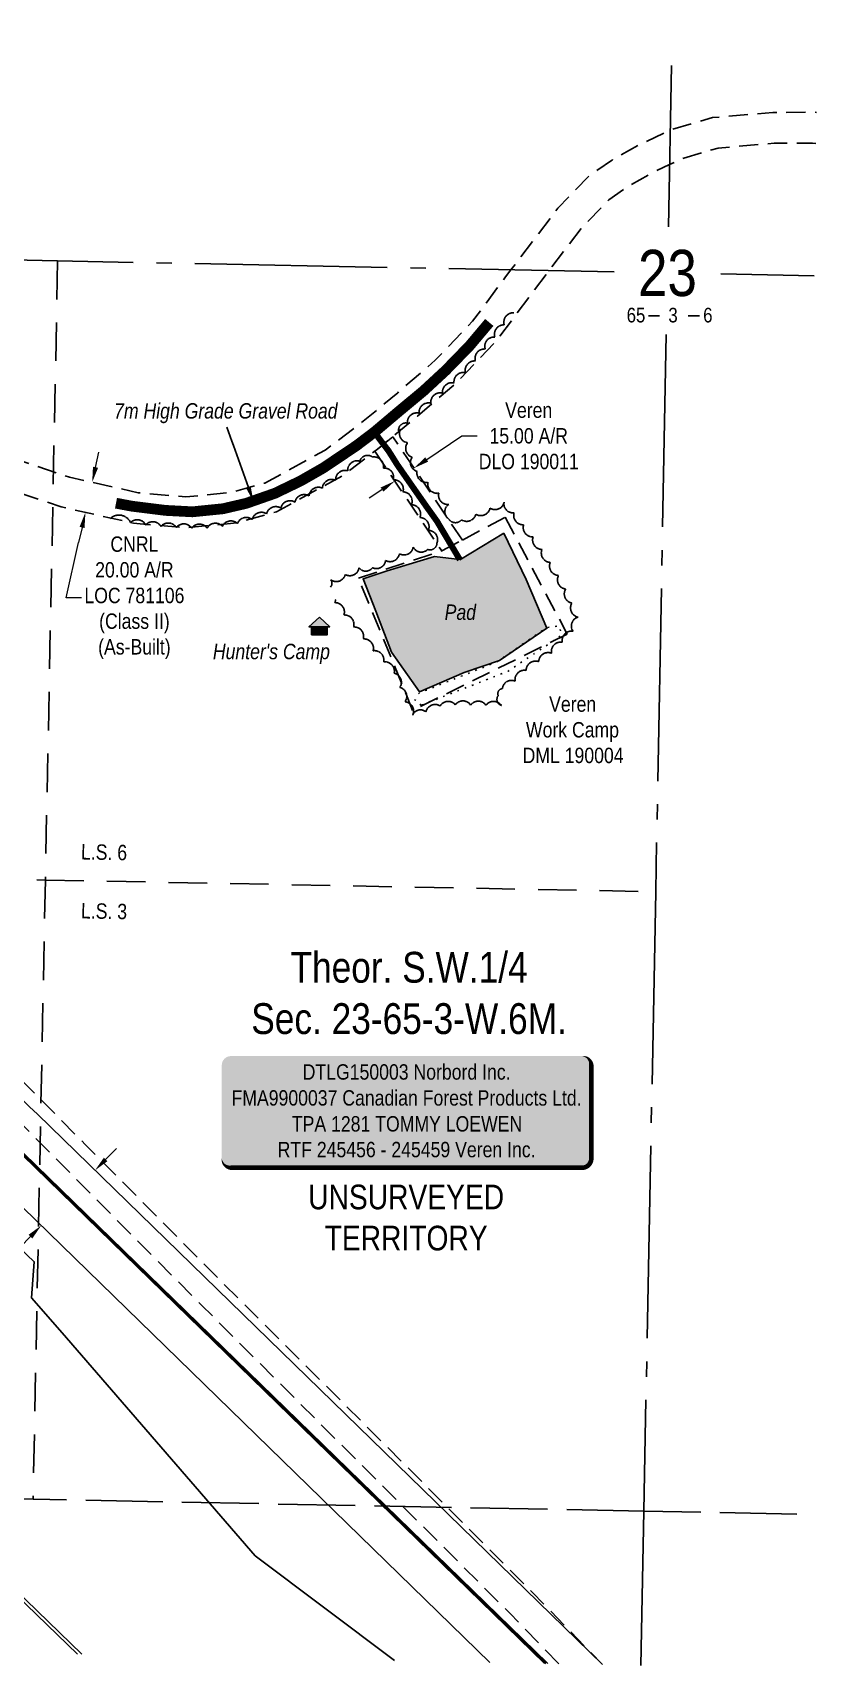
# Model space of a CAD drawing. Extents: x 412536 to 415327, y 6054617 to 6056843.
# Drawn here: x 413098 to 413607, y 6054622 to 6055682 of the extents above; entities that cross this region are included whole.
import ezdxf
from ezdxf.enums import TextEntityAlignment as Align

# ---------------------------------------------------------------- set-up
doc = ezdxf.new("R2010")
doc.units = 0
doc.header["$LTSCALE"] = 5
doc.header["$PDSIZE"] = 0.5
for name, pattern in [('0', [1, 1, 0]), ('DASHED', [19.05, 12.7, -6.35]), ('foc-ACCESSROAD', [3.75, 2.5, -1.25]), ('foc-LSD', [8, 5, -3]), ('foc-QUARTERLINE', [33, 25, -3, 2, -3]), ('foc-TOPO', [1, 0.2, -0.8]), ('foc-UNSURVEYED', [12.5, 10, -2.5])]:
    doc.linetypes.add(name, pattern=pattern)
doc.layers.get('Defpoints').update_dxf_attribs({"color": 9})
for name, color, linetype in [('10', 1, 'Continuous'), ('9', 3, 'Continuous'), ('AS-RAILWAY', 13, 'TRACKS'), ('AS-RESIDENCE', 14, 'Continuous'), ('AS-ROADS', 254, 'Continuous'), ('C-AR', 13, 'foc-ACCESSROAD'), ('C-SYMBOL', 7, 'Continuous'), ('C-WS', 13, 'foc-ACCESSROAD'), ('F-AR', 190, 'foc-ACCESSROAD'), ('F-RW', 190, 'Continuous'), ('L-QSEC', 8, 'foc-QUARTERLINE'), ('L-SECLBL', 7, 'Continuous'), ('L-SECTION-LSD', 7, 'foc-LSD'), ('L-TITLEDB', 4, 'Continuous'), ('L-TITLEDB-T', 4, 'Continuous'), ('L-UNS-T', 3, 'Continuous'), ('L-USEC', 7, 'foc-UNSURVEYED'), ('T-BUSH', 110, '0'), ('T-GENERAL', 48, 'foc-TOPO'), ('WETLAND', 143, 'Continuous')]:
    doc.layers.add(name, color=color, linetype=linetype)
for name, color, linetype, lineweight in [('AS-GENERAL', 48, 'Continuous', 18), ('C-AR-T', 13, 'Continuous', 9), ('C-WS-T', 13, 'Continuous', 9), ('F-AR-T', 190, 'Continuous', 9)]:
    doc.layers.add(name, color=color, linetype=linetype, lineweight=lineweight)
doc.styles.add('100L', font='', dxfattribs={"height": 11})
doc.styles.add('175L', font='', dxfattribs={"height": 20})
doc.styles.add('80', font='', dxfattribs={"height": 10})
doc.styles.add('80CG', font='', dxfattribs={"height": 10})
doc.styles.add('80L', font='', dxfattribs={"height": 10})
doc.styles.add('SIMPLEX', font='')
doc.styles.get('100L').set_extended_font_data('Arial Narrow')
doc.styles.get('175L').set_extended_font_data('Arial Narrow')
doc.styles.get('80').set_extended_font_data('Arial Narrow')
doc.styles.get('80CG').set_extended_font_data('Arial Narrow')
doc.styles.get('80L').set_extended_font_data('Arial Narrow')
doc.styles.get('SIMPLEX').set_extended_font_data('Arial Narrow')
doc.linetypes.add('TRACKS', pattern='A,3.81,[130,ltypeshp1.shx,S=6.35,R=0,X=0,Y=0],3.81', length=7.62)
doc.dimstyles.new('Compass 5 000', dxfattribs={"dimscale": 5, "dimtxt": 9, "dimasz": 2, "dimexe": 0.2, "dimexo": 0.0625, "dimgap": 0.5, "dimtad": 0, "dimtih": 1, "dimtoh": 1, "dimzin": 0, "dimdsep": 46, "dimtxsty": '80CG', "dimcen": 0.1, "dimse1": 1, "dimse2": 1, "dimclrd": 256, "dimclrt": 256, "dimaunit": 1, "dimadec": 4, "dimazin": 0, "dimtfac": 0.06, "dimtofl": 0, "dimtmove": 0, "dimatfit": 1, "dimfxl": 0.2, "dimtolj": 1, "dimtzin": 0, "dimlwd": -1, "dimarcsym": 0})

# ---------------------------------------------------------------- blocks, each defined once
blk = doc.blocks.new('L-SECLBL')
at = {"layer": '9', "color": 7}
for p, q in [((-5.1, -27.8), (-12.3, -27.8)), ((20.7, -27.8), (13.5, -27.8))]:
    blk.add_line(p, q, dxfattribs=at)
at = {"layer": '10', "color": 2, "style": 'SIMPLEX'}
blk.add_attdef('SEC', text='', height=30, dxfattribs=at).set_placement((0, 0), align=Align.MIDDLE)
at = {"layer": '10', "color": 5, "style": '80L'}
blk.add_attdef('TWP', text='', height=9.5, dxfattribs=at).set_placement((-14.4, -27.4), align=Align.MIDDLE_RIGHT)
blk.add_attdef('RGE', text='', height=9.5, dxfattribs=at).set_placement((3.6, -27.4), align=Align.MIDDLE_CENTER)
blk.add_attdef('MER', text='', height=9.5, dxfattribs=at).set_placement((23.2, -27.4), align=Align.MIDDLE_LEFT)
blk = doc.blocks.new('*D28')
at = {"layer": 'C-AR-T', "transparency": 16777216}
for p, q in [((413354.3, 6055404.6), (413377, 6055419.9)), ((413377, 6055419.9), (413387, 6055419.9)), ((413325.2, 6055385), (413316.9, 6055379.5))]:
    blk.add_line(p, q, dxfattribs=at)
for points in [[(413353.3, 6055406), (413355.2, 6055403.2), (413346, 6055399)], [(413324.3, 6055386.4), (413326.2, 6055383.7), (413333.5, 6055390.6)]]:
    blk.add_solid(points, dxfattribs=at)
at = {"layer": 'Defpoints', "color": 0, "transparency": 16777216}
for p in [(413346, 6055399), (413348.8, 6055394.8), (413336.4, 6055386.4)]:
    blk.add_point(p, dxfattribs=at)
at = {"layer": 'C-AR-T', "transparency": 16777216, "insert": (413420.5, 6055419.9), "char_height": 10, "attachment_point": 5, "style": '80CG'}
blk.add_mtext('\\A1;Veren\\P15.00 A/R\\PDLO 190011', dxfattribs=at)
blk = doc.blocks.new('*U27')
h = blk.add_hatch(color=255)
edge = h.paths.add_edge_path()
edge.add_line((-114, -37), (114, -37))
edge.add_arc((114, -31), 6, 270, 360)
edge.add_line((120, -31), (120, 29.5))
edge.add_arc((114, 29.5), 6, 0, 90)
edge.add_line((114, 35.5), (-114, 35.5))
edge.add_arc((-114, 29.5), 6, 90, 180)
edge.add_line((-120, 29.5), (-120, -31))
edge.add_arc((-114, -31), 6, 180, 270)
at = {"color": 44, "flags": 128}
blk.add_lwpolyline([(-114, -37, 3, 3, 0), (114, -37, 3, 3, 0.414214), (120, -31, 3, 3, 0), (120, 29.5, 3, 0, 0.414214), (114, 35.5, 0, 0, 0), (-114, 35.5, 0, 0, 0.414214), (-120, 29.5, 0, 0, 0), (-120, -31, 0, 3, 0.414214)], format="xyseb", close=True, dxfattribs=at)
at = {"color": 44, "style": '80'}
blk.add_attdef('ENTER_TEXT_001', (-36, -5), '', height=10, dxfattribs=at)
blk = doc.blocks.new('res_occ')
for points in [[(0.1, 0.89), (-1.26, -0.37), (1.46, -0.37)], [(-0.9, -1.43), (1.1, -1.43), (1.1, -0.37), (-0.9, -0.37)]]:
    blk.add_hatch(color=14).paths.add_polyline_path(points)
at = {"color": 14}
for points in [[(0.1, 0.89), (-1.26, -0.37), (1.46, -0.37)], [(-0.9, -1.43), (1.1, -1.43), (1.1, -0.37), (-0.9, -0.37)]]:
    blk.add_lwpolyline(points, close=True, dxfattribs=at)
blk = doc.blocks.new('*D33')
at = {"layer": 'Defpoints', "color": 0, "transparency": 16777216}
for p in [(413103.9, 6054907.2), (413177.4, 6054905.4), (413142.5, 6054869.6)]:
    blk.add_point(p, dxfattribs=at)
at = {"layer": 'L-TITLEDB-T', "transparency": 16777216}
for p, q in [((413145.7, 6054950.1), (413152.7, 6054957.3)), ((413096.9, 6054900), (413083.8, 6054886.5)), ((413083.8, 6054886.5), (413073.8, 6054886.5))]:
    blk.add_line(p, q, dxfattribs=at)
for points in [[(413144.6, 6054951.3), (413146.9, 6054949), (413138.8, 6054943)], [(413095.7, 6054901.2), (413098.1, 6054898.8), (413103.9, 6054907.2)]]:
    blk.add_solid(points, dxfattribs=at)
at = {"layer": 'L-TITLEDB-T', "transparency": 16777216, "insert": (413035.1, 6054886.5), "char_height": 10, "attachment_point": 5, "style": '80CG'}
blk.add_mtext('\\A1;CNR\\P50.00 Railway\\PPlan 792 0886', dxfattribs=at)
blk = doc.blocks.new('*D45')
at = {"layer": 'Defpoints', "color": 0, "linetype": 'Continuous', "transparency": 16777216}
for p in [(413136.1, 6055389.9), (413131.8, 6055370.4), (413132.6, 6055370.3)]:
    blk.add_point(p, dxfattribs=at)
at = {"layer": 'F-AR-T', "transparency": 16777216}
for p, q in [((413139.2, 6055399.5), (413141.4, 6055409.3)), ((413130.4, 6055360.5), (413128.2, 6055350.8)), ((413120.1, 6055314.8), (413128.2, 6055350.8)), ((413130.1, 6055314.8), (413120.1, 6055314.8))]:
    blk.add_line(p, q, dxfattribs=at)
at = {"layer": 'F-AR-T', "linetype": 'Continuous', "transparency": 16777216}
for points in [[(413137.5, 6055399.9), (413140.8, 6055399.2), (413137, 6055389.8)], [(413128.8, 6055360.9), (413132, 6055360.1), (413132.6, 6055370.3)]]:
    blk.add_solid(points, dxfattribs=at)
at = {"layer": 'F-AR-T', "linetype": 'Continuous', "transparency": 16777216, "insert": (413164.4, 6055314.8), "char_height": 10, "attachment_point": 5, "style": '80CG'}
blk.add_mtext('\\A1;CNRL\\P20.00 A/R\\PLOC 781106\\P(Class II)\\P(As-Built)', dxfattribs=at)

msp = doc.modelspace()

# ---------------------------------------------------------------- hatches: boundary and pattern name
at = {"layer": 'AS-ROADS'}
h = msp.add_hatch(color=256, dxfattribs=at)
h.dxf.hatch_style = 1
h.paths.add_polyline_path([(413404.227, 6055356.789), (413418.792, 6055326.595), (413432.314, 6055295.034), (413401.419, 6055274.043), (413378.663, 6055266.309), (413349.637, 6055253.636), (413331.333, 6055279.546), (413321.222, 6055306.148), (413312.933, 6055327.201), (413328.519, 6055332.204), (413359.231, 6055341.703), (413375.687, 6055339.584), (413375.76, 6055339.54)])

# ---------------------------------------------------------------- linework, layer by layer
at = {"layer": 'AS-ROADS', "flags": 128}
for points, const_width in [([(413394.885, 6055493.594), (413382.191, 6055478.513), (413366.45, 6055462.326), (413352.088, 6055449.058), (413336.065, 6055435.746), (413320.387, 6055422.507), (413308.572, 6055413.553), (413287.174, 6055399.17), (413272.46, 6055390.744), (413255.744, 6055382.687), (413237.023, 6055376.127), (413221.874, 6055372.602), (413202.125, 6055370.622), (413184.583, 6055371.55), (413162.777, 6055374.272), (413152.445, 6055376.225)], 6.997), ([(413375.76, 6055339.54), (413360.773, 6055364.721), (413354.312, 6055373.704), (413347.726, 6055383.105), (413341.578, 6055391.928), (413335.171, 6055401.111), (413329.507, 6055410.122), (413323.171, 6055418.428), (413320.387, 6055422.507)], 3.998)]:
    msp.add_lwpolyline(points, dxfattribs=dict(at, const_width=const_width))
msp.add_lwpolyline([(413404.227, 6055356.789), (413418.792, 6055326.595), (413432.314, 6055295.034), (413401.419, 6055274.043), (413378.663, 6055266.309), (413349.637, 6055253.636), (413331.333, 6055279.546), (413321.222, 6055306.148), (413312.933, 6055327.201), (413328.519, 6055332.204), (413359.231, 6055341.703), (413375.687, 6055339.584), (413375.76, 6055339.54)], close=True, dxfattribs=at)
at = {"layer": 'C-AR'}
msp.add_lwpolyline([(413377.403, 6055352.287), (413332.234, 6055419.411), (413320.522, 6055409.959), (413364.101, 6055345.198)], close=True, dxfattribs=at)
at = {"layer": 'C-WS'}
msp.add_lwpolyline([(413377.41, 6055352.289), (413405.201, 6055367.1), (413445.556, 6055291.194), (413345.105, 6055241.666), (413309.918, 6055327.604), (413364.108, 6055345.201), (413364.108, 6055345.201), (413377.41, 6055352.289)], close=True, dxfattribs=at)
at = {"layer": 'F-AR', "flags": 128}
for points in [[(413439.982, 6054622.671), (413408.421, 6054655.175), (413338.764, 6054724.898), (413313.761, 6054749.932), (413208.056, 6054855.43), (413118.315, 6054945.697), (413056.909, 6055007.832), (413031.199, 6055035.666), (412995.3, 6055078.354), (412972.539, 6055108.249), (412952.06, 6055140.685), (412919.845, 6055200.473), (412909.171, 6055225.631), (412896.511, 6055268.567), (412893.72, 6055320.562), (412899.897, 6055364.311), (412906.681, 6055400.67), (412914.084, 6055417.85), (412929.666, 6055429.342), (412947.939, 6055430.641), (412970.235, 6055429.312), (412999.959, 6055426.017), (413031.303, 6055421.439), (413063.813, 6055412.688), (413122.274, 6055393.071), (413166.95, 6055383.017), (413197.782, 6055380.311), (413227.299, 6055383.225), (413249.046, 6055389.324), (413288.225, 6055410.636), (413310.825, 6055427.683), (413335.424, 6055447.965), (413359.804, 6055469.013), (413384.057, 6055494.376), (413405.5, 6055523.123), (413408.958, 6055527.663), (413439.477, 6055567.756), (413459.475, 6055588.586), (413474.874, 6055599.265), (413492.935, 6055609.281), (413512.318, 6055618.292), (413514.096, 6055619.119), (413539.758, 6055626.571), (413579.052, 6055629.969), (413606.268, 6055630.09), (413607.301, 6055629.94)], [(413607.021, 6055609.78), (413604.868, 6055610.093), (413579.96, 6055609.984), (413543.442, 6055606.826), (413521.138, 6055600.349), (413511.893, 6055596.05), (413502.008, 6055591.454), (413485.443, 6055582.269), (413472.51, 6055573.299), (413454.689, 6055554.738), (413433.708, 6055527.174), (413421.464, 6055511.094), (413399.35, 6055481.444), (413373.59, 6055454.507), (413348.316, 6055432.686), (413323.208, 6055411.984), (413299.079, 6055393.784), (413256.616, 6055370.687), (413231.007, 6055363.504), (413197.892, 6055360.236), (413163.868, 6055363.22), (413116.885, 6055373.793), (413058.03, 6055393.543), (413027.246, 6055401.831), (412997.412, 6055406.187), (412968.538, 6055409.388), (412948.053, 6055410.609), (412936.865, 6055409.813), (412930.302, 6055404.972), (412925.922, 6055394.808), (412919.629, 6055361.078), (412913.786, 6055319.692), (412916.347, 6055271.975), (412928.021, 6055232.384), (412937.884, 6055209.136), (412969.331, 6055150.774), (412988.975, 6055119.661), (413010.911, 6055090.848), (413046.199, 6055048.888), (413071.363, 6055021.644), (413132.512, 6054959.77), (413222.205, 6054869.551), (413327.893, 6054764.07), (413367.589, 6054724.328), (413422.664, 6054669.202), (413468.391, 6054622.108)]]:
    msp.add_lwpolyline(points, dxfattribs=at)
at = {"layer": 'F-RW'}
msp.add_lwpolyline([(412577.719, 6055160.012), (412679.39, 6055061.61), (412698.057, 6055043.545), (412708.993, 6055032.981), (413021.449, 6054731.184), (413127.383, 6054628.868)], dxfattribs=at)
at = {"layer": 'L-QSEC', "flags": 128}
for points in [[(413513.18, 6055660.398), (413511.183, 6055555.719)], [(412708.75, 6055541.626), (413476.091, 6055526.421)], [(413545.329, 6055525.05), (413605.83, 6055523.853)], [(413509.848, 6055485.763), (413502.945, 6055123.938)], [(413502.945, 6055123.938), (413495.272, 6054721.807)], [(413495.272, 6054721.807), (413493.36, 6054621.613)]]:
    msp.add_lwpolyline(points, dxfattribs=at)
at = {"layer": 'L-SECTION-LSD', "flags": 128}
for points in [[(413114.556, 6055533.585), (413106.584, 6055131.536)], [(412701.002, 6055139.311), (413106.584, 6055131.536)], [(413106.584, 6055131.536), (413098.611, 6054729.415)]]:
    msp.add_lwpolyline(points, dxfattribs=at)
at = {"layer": 'L-USEC'}
for p, q in [((413098.611, 6054729.415), (412693.267, 6054737.708)), ((413495.214, 6054721.808), (413098.611, 6054729.415)), ((413594.686, 6054719.839), (413495.214, 6054721.808))]:
    msp.add_line(p, q, dxfattribs=at)
at = {"layer": 'T-BUSH', "flags": 128}
for points in [[(413410.749, 6055499.891, 0.52056705), (413404.613, 6055492.001, 0.52056705), (413398.476, 6055484.111, 0.52056705), (413392.196, 6055476.335, 0.52056705), (413385.859, 6055468.604, 0.52056705), (413379.465, 6055460.93, 0.52056705), (413371.981, 6055454.303, 0.52056705), (413364.498, 6055447.676, 0.52056705), (413356.921, 6055441.157, 0.52056705), (413349.322, 6055434.663, 0.52056705), (413341.724, 6055428.169, 0.52056705), (413335.977, 6055423.258, 0.52056705)], [(413337.207, 6055424.351, 0.52056705), (413341.871, 6055415.51, 0.52056705), (413344.809, 6055406.038, 0.52056705), (413347.979, 6055396.839, 0.52056705), (413355.051, 6055389.775, 0.52056705), (413362.123, 6055382.711, 0.52056705), (413368.514, 6055375.435, 0.52056705), (413368.43, 6055366.066, 0.52056705), (413376.813, 6055365.453, 0.52056705), (413386.13, 6055369.057, 0.52056705), (413395.329, 6055372.967, 0.52056705), (413404.528, 6055376.877, 0.52056705), (413410.978, 6055370.039, 0.52056705), (413417.168, 6055362.191, 0.52056705), (413423.359, 6055354.344, 0.52056705), (413429.143, 6055346.208, 0.52056705), (413434.484, 6055337.759, 0.52056705), (413439.826, 6055329.31, 0.52056705), (413444.482, 6055320.496, 0.52056705), (413448.528, 6055311.356, 0.52056705), (413452.574, 6055302.215, 0.52056705), (413449.268, 6055293.084, 0.52056705), (413442.282, 6055285.935, 0.52056705), (413435.295, 6055278.787, 0.52056705), (413426.949, 6055273.351, 0.52056705), (413418.811, 6055267.641, 0.52056705), (413411.663, 6055260.653, 0.52056705), (413403.469, 6055255.826, 0.52056705), (413400.697, 6055251.287, 0.52056705), (413402.757, 6055244.852, 0.52056705), (413392.763, 6055245.007, 0.52056705), (413382.768, 6055245.161, 0.52056705), (413372.774, 6055245.315, 0.52056705), (413362.947, 6055244.61, 0.52056705), (413353.749, 6055240.698, 0.52056705), (413345.157, 6055238.593, 0.52056705), (413340.181, 6055247.262, 0.52056705), (413336.788, 6055256.646, 0.52056705), (413333.141, 6055265.852, 0.52056705), (413326.295, 6055273.135, 0.52056705), (413319.448, 6055280.417, 0.52056705), (413313.027, 6055288.071, 0.52056705), (413306.745, 6055295.846, 0.52056705), (413300.463, 6055303.621, 0.52056705), (413294.552, 6055311.648, 0.08423298), (413295.115, 6055313.61, 0.08423298)], [(413291.855, 6055321.785, 0.32152665), (413292.024, 6055326.4, 0.52056705), (413301.397, 6055329.873, 0.52056705), (413310.312, 6055334.295, 0.52056705), (413318.969, 6055334.342, 0.52056705), (413327.51, 6055339.011, 0.52056705), (413336.497, 6055343.384, 0.52056705), (413345.495, 6055347.738, 0.52056705), (413354.89, 6055346.187, 0.52056705), (413360.912, 6055350.268, 0.52056705), (413355.359, 6055358.578, 0.52056705), (413349.832, 6055366.907, 0.52056705), (413344.332, 6055375.253, 0.52056705), (413338.831, 6055383.599, 0.52056705), (413332.588, 6055391.399, 0.52056705), (413326.101, 6055398.996, 0.52056705), (413319.165, 6055406.193, 0.52056705), (413310.765, 6055403.5, 0.52056705), (413302.936, 6055397.285, 0.52056705), (413295.076, 6055391.116, 0.52056705), (413286.469, 6055386.032, 0.52056705), (413277.862, 6055380.949, 0.52056705), (413268.725, 6055376.921, 0.52056705), (413259.516, 6055373.033, 0.52056705), (413250.241, 6055369.309, 0.52056705), (413240.935, 6055365.66, 0.52056705), (413231.369, 6055362.933, 0.52056705), (413221.529, 6055361.178, 0.52056705), (413211.629, 6055360.062, 0.52056705), (413201.634, 6055359.995, 0.52056705), (413191.652, 6055360.379, 0.52056705), (413181.682, 6055361.087, 0.52056705), (413171.732, 6055362.045, 0.52056705), (413161.874, 6055363.624, 0.52056705), (413148.663, 6055366.247)]]:
    msp.add_lwpolyline(points, format="xyb", dxfattribs=at)
at = {"layer": 'T-GENERAL', "flags": 128}
msp.add_lwpolyline([(413350.669, 6055245.066), (413346.553, 6055248.058), (413349.301, 6055252.951), (413399.444, 6055273.023), (413432.045, 6055295.359), (413440.375, 6055296.605), (413441.721, 6055290.31), (413407.081, 6055267.108), (413350.669, 6055245.066)], dxfattribs=at)

# ---------------------------------------------------------------- block references
ref = msp.add_blockref('*U27', (413341.144, 6054981.726))
ref.add_attrib('ENTER_TEXT_001', 'DTLG150003 Norbord Inc.', (413273.705, 6055001.92), dxfattribs={"color": 44, "height": 10, "style": '80'})
ref.add_attrib('ENTER_TEXT_002', 'FMA9900037 Canadian Forest Products Ltd.', (413227.478, 6054985.076), dxfattribs={"color": 44, "height": 10, "style": '80'})
ref.add_attrib('ENTER_TEXT_003', 'TPA 1281 TOMMY LOEWEN', (413266.676, 6054968.232), dxfattribs={"color": 44, "height": 10, "style": '80'})
ref.add_attrib('ENTER_TEXT_004', 'RTF 245456 - 245459 Veren Inc.', (413257.447, 6054951.525), dxfattribs={"color": 44, "height": 10, "style": '80'})
at = {"layer": 'AS-RESIDENCE', "xscale": 4.997830000000059, "yscale": 4.997830000000059, "zscale": 4.997830000000059}
msp.add_blockref('res_occ', (413284.021, 6055297.817), dxfattribs=at)
at = {"layer": 'L-SECLBL', "xscale": 0.9995660000000146, "yscale": 0.9995660000000146, "zscale": 0.9995660000000146}
msp.add_blockref('L-SECLBL', (413510.611, 6055525.737), dxfattribs=at).add_auto_attribs({'SEC': '23', 'TWP': '65', 'RGE': '3', 'MER': '6'})

# ---------------------------------------------------------------- texts
at = {"layer": 'AS-GENERAL', "char_height": 9.99566, "attachment_point": 5, "style": '80CG'}
for s, insert in [('\\A1;{\\fArial Narrow|b0|i1|c0|p34;7m High Grade Gravel Road}', (413223.774, 6055434.652)), ('\\A1;{\\fArial Narrow|b0|i1|c0|p34;Pad}', (413376.088, 6055305.381)), ("\\A1;{\\fArial Narrow|b0|i1|c0|p34;Hunter's Camp}", (413253.375, 6055278.416))]:
    msp.add_mtext(s, dxfattribs=dict(at, insert=insert))
at = {"layer": 'C-WS-T', "insert": (413403.396, 6055250.775), "char_height": 9.99566, "attachment_point": 1, "style": '80L'}
msp.add_mtext_dynamic_manual_height_columns('\\pi30.36094;Veren\\P\\pi15.30268;Work Camp \\P\\pi13.13786;DML 190004', width=90.41568, gutter_width=49.978, heights=[0], dxfattribs=at)

# ---------------------------------------------------------------- dimensions: what is measured, and where the dimension line sits
at = {"layer": 'C-AR-T'}
dim = msp.add_linear_dim(base=(413345.968, 6055399.001), p1=(413336.378, 6055386.397), p2=(413348.817, 6055394.767), angle=33.937321, text='Veren\\P15.00 A/R\\PDLO 190011', dimstyle='Compass 5 000', dxfattribs=at)
dim.commit()
dim.dimension.update_dxf_attribs({"geometry": '*D28', "text_midpoint": (413420.534, 6055419.912), "dimtype": 161})
at = {"layer": 'F-AR-T', "linetype": 'Continuous'}
dim = msp.add_linear_dim(base=(413132.576, 6055370.262), p1=(413136.147, 6055389.949), p2=(413131.759, 6055370.446), angle=257.317712, text='CNRL\\P20.00 A/R\\PLOC 781106\\P(Class II)\\P(As-Built)', dimstyle='Compass 5 000', override={"dimtmove": 1}, dxfattribs=at)
dim.commit()
dim.dimension.update_dxf_attribs({"geometry": '*D45', "text_midpoint": (413143.069, 6055314.807), "dimtype": 161})
at = {"layer": 'L-TITLEDB-T'}
dim = msp.add_linear_dim(base=(413103.912, 6054907.168), p1=(413177.398, 6054905.382), p2=(413142.536, 6054869.57), angle=225.771296, text='CNR\\P50.00 Railway\\PPlan 792 0886', dimstyle='Compass 5 000', override={"dimtxt": 10}, dxfattribs=at)
dim.commit()
dim.dimension.update_dxf_attribs({"geometry": '*D33', "text_midpoint": (413035.097, 6054886.54), "dimtype": 161})

# ---------------------------------------------------------------- leaders
at = {"layer": 'AS-GENERAL', "path_type": 1}
msp.add_leader([(413241.697, 6055377.367), (413224.491, 6055425.646)], dimstyle='Compass 5 000', override={"dimgap": 0.5, "dimtad": 0}, dxfattribs=at)

# ---------------------------------------------------------------- next in the draw order: texts
at = {"layer": 'C-SYMBOL', "color": 3, "insert": (413342.788, 6055084.887), "char_height": 20, "width": 203.24229, "attachment_point": 2, "style": '175L', "bg_fill": 3, "box_fill_scale": 1.15, "bg_fill_color": 256, "bg_fill_true_color": 256, "bg_fill_transparency": 0}
msp.add_mtext('Theor. S.W.1/4 \\PSec. 23-65-3-W.6M.', dxfattribs=at)
at = {"layer": 'L-SECTION-LSD', "char_height": 9.9957, "attachment_point": 1, "rotation": 358.90179, "style": '100L', "bg_fill": 3, "box_fill_scale": 1.5, "bg_fill_color": 256, "bg_fill_transparency": 0}
for s, width, insert in [('L.S. 6', 30.46998, (413129.824, 6055154.899)), ('L.S. 3', 30.36281, (413129.824, 6055116.631))]:
    msp.add_mtext_dynamic_manual_height_columns(s, width=width, gutter_width=54.976, heights=[0], dxfattribs=dict(at, insert=insert))
at = {"layer": 'L-UNS-T', "color": 3, "insert": (413340.879, 6054912.28), "char_height": 16, "attachment_point": 5, "style": '80L', "bg_fill": 3, "box_fill_scale": 1.15, "bg_fill_color": 256, "bg_fill_true_color": 256, "bg_fill_transparency": 0}
msp.add_mtext_dynamic_manual_height_columns('UNSURVEYED TERRITORY', width=126.3592, gutter_width=47.48, heights=[0], dxfattribs=at)

# ---------------------------------------------------------------- next in the draw order: linework, layer by layer
at = {"layer": 'AS-RAILWAY', "flags": 128}
for points in [[(413430.736, 6054622.854), (413083.41, 6054960.953, -0.07047814), (412940.964, 6055143.785), (412635.634, 6055680.95)], [(413432.931, 6054622.811), (413084.454, 6054962.029, -0.07047801), (412942.266, 6055144.528), (412637.382, 6055680.909)]]:
    msp.add_lwpolyline(points, format="xyb", dxfattribs=at)
at = {"layer": 'AS-RAILWAY', "linetype": 'DASHED', "ltscale": 0.1, "const_width": 1.5, "flags": 128}
msp.add_lwpolyline([(413431.834, 6054622.832), (413083.932, 6054961.491, -0.07047807), (412941.615, 6055144.157), (412636.508, 6055680.93)], format="xyb", dxfattribs=at)
at = {"layer": 'L-SECTION-LSD', "flags": 128}
msp.add_lwpolyline([(413106.584, 6055131.536), (413502.945, 6055123.938)], dxfattribs=at)
at = {"layer": 'L-TITLEDB', "linetype": 'Continuous'}
for points in [[(412601.211, 6055681.752, -0.00739066), (412607.841, 6055670.683), (412919.99, 6055131.634, 0.06859928), (413066.502, 6054943.585), (413395.263, 6054623.557)], [(413468.404, 6054622.107), (413101.363, 6054979.397, -0.06859928), (412963.24, 6055156.679), (412671.242, 6055680.12)]]:
    msp.add_lwpolyline(points, format="xyb", dxfattribs=at)
at = {"layer": 'WETLAND', "flags": 128}
for points in [[(413130.284, 6054628.811), (412577.777, 6055164.48)], [(413054.512, 6054926.198), (413099.316, 6054883.688), (413097.618, 6054860.351), (413117.489, 6054837.434), (413242.928, 6054692.768), (413333.268, 6054624.787)]]:
    msp.add_lwpolyline(points, dxfattribs=at)

doc.saveas('drawing.dxf')
